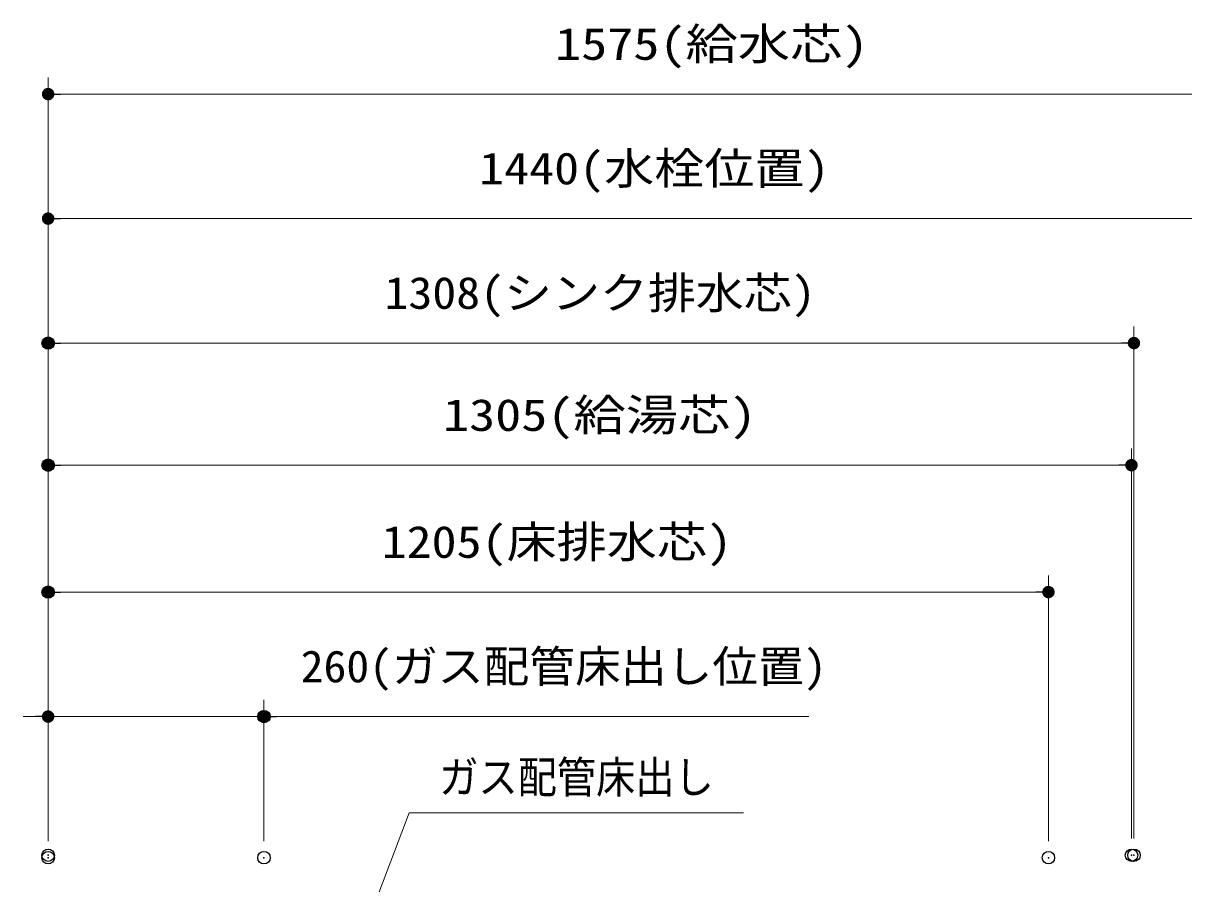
# Model space of a CAD drawing. Units: millimetres, scale not verified. Extents: x -9797 to 9797, y -4555 to 4555.
# Drawn here: x -7439 to -6040, y 1909 to 2945 of the extents above; entities that cross this region are included whole.
import ezdxf
from ezdxf.enums import TextEntityAlignment as Align

# ---------------------------------------------------------------- set-up
doc = ezdxf.new("R2010")
doc.units = ezdxf.units.MM
doc.header["$LTSCALE"] = 30
doc.header["$PDMODE"] = 32
doc.header["$PDSIZE"] = 15
for name, color, linetype, lineweight in [('0-0_0', 7, 'Continuous', 25), ('0-3_寸法ﾚｲﾔｰ', 30, 'Continuous', 13), ('0-4_DEFPOINTS', 7, 'Continuous', 25)]:
    doc.layers.add(name, color=color, linetype=linetype, lineweight=lineweight)
doc.styles.add('ＭＳ ゴシック', font='')
doc.styles.get('ＭＳ ゴシック').set_extended_font_data('MS Gothic')

# ---------------------------------------------------------------- blocks, each defined once
blk = doc.blocks.new('_DOT')
at = {"layer": '0-0_0', "color": 30}
blk.add_line((-15, 0), (-30, 0), dxfattribs=at)
for points in [[(0, 0), (-15, 0), (-14.88, 1.88)], [(0, 0), (-14.88, -1.88), (-15, 0)], [(0, 0), (-14.88, 1.88), (-14.53, 3.73)], [(0, 0), (-14.53, -3.73), (-14.88, -1.88)], [(0, 0), (-14.53, 3.73), (-13.95, 5.52)], [(0, 0), (-13.95, -5.52), (-14.53, -3.73)], [(0, 0), (-13.95, 5.52), (-13.14, 7.23)], [(0, 0), (-13.14, -7.23), (-13.95, -5.52)], [(0, 0), (-13.14, 7.23), (-12.14, 8.82)], [(0, 0), (-12.14, -8.82), (-13.14, -7.23)], [(0, 0), (-12.14, 8.82), (-10.93, 10.27)], [(0, 0), (-10.93, -10.27), (-12.14, -8.82)], [(0, 0), (-10.93, 10.27), (-9.56, 11.56)], [(0, 0), (-9.56, -11.56), (-10.93, -10.27)], [(0, 0), (-9.56, 11.56), (-8.04, 12.66)], [(0, 0), (-8.04, -12.66), (-9.56, -11.56)], [(0, 0), (-8.04, 12.66), (-6.39, 13.57)], [(0, 0), (-6.39, -13.57), (-8.04, -12.66)], [(0, 0), (-6.39, 13.57), (-4.64, 14.27)], [(0, 0), (-4.64, -14.27), (-6.39, -13.57)], [(0, 0), (-4.64, 14.27), (-2.81, 14.73)], [(0, 0), (-2.81, -14.73), (-4.64, -14.27)], [(0, 0), (-2.81, 14.73), (-0.94, 14.97)], [(0, 0), (-0.94, -14.97), (-2.81, -14.73)], [(0, 0), (-0.94, 14.97), (0.94, 14.97)], [(0, 0), (0.94, -14.97), (-0.94, -14.97)], [(0, 0), (0.94, 14.97), (2.81, 14.73)], [(0, 0), (2.81, 14.73), (4.64, 14.27)], [(0, 0), (4.64, 14.27), (6.39, 13.57)], [(0, 0), (6.39, 13.57), (8.04, 12.66)], [(0, 0), (8.04, 12.66), (9.56, 11.56)], [(0, 0), (9.56, 11.56), (10.93, 10.27)], [(0, 0), (10.93, 10.27), (12.14, 8.82)], [(0, 0), (12.14, 8.82), (13.14, 7.23)], [(0, 0), (13.14, 7.23), (13.95, 5.52)], [(0, 0), (13.95, 5.52), (14.53, 3.73)], [(0, 0), (14.53, 3.73), (14.88, 1.88)], [(0, 0), (14.88, 1.88), (15, 0)], [(0, 0), (2.81, -14.73), (0.94, -14.97)], [(0, 0), (4.64, -14.27), (2.81, -14.73)], [(0, 0), (6.39, -13.57), (4.64, -14.27)], [(0, 0), (8.04, -12.66), (6.39, -13.57)], [(0, 0), (9.56, -11.56), (8.04, -12.66)], [(0, 0), (10.93, -10.27), (9.56, -11.56)], [(0, 0), (12.14, -8.82), (10.93, -10.27)], [(0, 0), (13.14, -7.23), (12.14, -8.82)], [(0, 0), (13.95, -5.52), (13.14, -7.23)], [(0, 0), (14.53, -3.73), (13.95, -5.52)], [(0, 0), (14.88, -1.88), (14.53, -3.73)], [(0, 0), (15, 0), (14.88, -1.88)]]:
    blk.add_solid(points, dxfattribs=at)

msp = doc.modelspace()

# ---------------------------------------------------------------- linework, layer by layer
at = {"layer": '0-3_寸法ﾚｲﾔｰ'}
for p, q in [((-7408.51, 1962.93), (-7408.51, 2880)), ((-7393.51, 2860), (-5848.51, 2860)), ((-7408.51, 1960), (-7408.51, 2730)), ((-7393.51, 2710), (-5983.51, 2710)), ((-7408.51, 1960), (-7408.51, 2580)), ((-6100.51, 1962.93), (-6100.51, 2580)), ((-6115.51, 2560), (-7393.51, 2560)), ((-7408.51, 1962.93), (-7408.51, 2432.93)), ((-6103.51, 1962.93), (-6103.51, 2432.93)), ((-6118.51, 2412.93), (-7393.51, 2412.93)), ((-7408.51, 1962.93), (-7408.51, 2280)), ((-6203.51, 1960), (-6203.51, 2280)), ((-6218.51, 2260), (-7393.51, 2260)), ((-7408.51, 1960), (-7408.51, 2130)), ((-7148.51, 1960), (-7148.51, 2130)), ((-7423.51, 2110), (-7438.51, 2110)), ((-7408.51, 2110), (-7148.51, 2110)), ((-7148.51, 2110), (-6492.23, 2110)), ((-7133.51, 2110), (-7118.51, 2110))]:
    msp.add_line(p, q, dxfattribs=at)
msp.add_lwpolyline([(-6570.87, 1994.09), (-6973.6, 1994.09), (-7140.7, 1553.41)], dxfattribs=at)
at = {"layer": '0-4_DEFPOINTS'}
for p in [(-7408.51, 2560), (-7408.51, 2412.93), (-7408.51, 2260), (-7148.51, 2110), (-7408.51, 1942.93), (-7408.51, 1940), (-7148.51, 1940), (-6203.51, 1940), (-6103.51, 1942.93), (-6100.51, 1942.93)]:
    msp.add_point(p, dxfattribs=at)

# ---------------------------------------------------------------- block references
at = {"layer": '0-3_寸法ﾚｲﾔｰ', "xscale": 0.5, "yscale": 0.5, "rotation": 180}
for p in [(-7408.51, 2860), (-7408.51, 2710), (-7408.51, 2560), (-7408.51, 2412.93), (-7408.51, 2260), (-7148.51, 2110)]:
    msp.add_blockref('_DOT', p, dxfattribs=at)
at = {"layer": '0-3_寸法ﾚｲﾔｰ', "xscale": 0.5, "yscale": 0.5}
for p in [(-6100.51, 2560), (-6103.51, 2412.93), (-6203.51, 2260), (-7408.51, 2110)]:
    msp.add_blockref('_DOT', p, dxfattribs=at)

# ---------------------------------------------------------------- texts
at = {"layer": '0-3_寸法ﾚｲﾔｰ', "style": 'ＭＳ ゴシック'}
for s, height, width, p in [('1575(給水芯)', 38.48, 1.2, (-6797.78, 2889.74)), ('1440(水栓位置)', 38.48, 1.15, (-6889.28, 2739.74)), ('1308(シンク排水芯)', 38.49, 1.1, (-7003.28, 2589.74)), ('1305(給湯芯)', 38.48, 1.2, (-6932.78, 2442.67)), ('1205(床排水芯)', 38.48, 1.15, (-7006.78, 2289.74)), ('260(ガス配管床出し位置)', 38.49, 1.05, (-7104.23, 2139.74))]:
    msp.add_text(s, height=height, dxfattribs=dict(at, width=width)).set_placement(p, align=Align.BOTTOM_LEFT)
at = {"layer": '0-3_寸法ﾚｲﾔｰ', "color": 7, "style": 'ＭＳ ゴシック', "width": 0.9}
msp.add_text('ガス配管床出し', height=38.49, dxfattribs=at).set_placement((-6937.41, 2006.24), align=Align.BOTTOM_LEFT)

doc.saveas('drawing.dxf')
